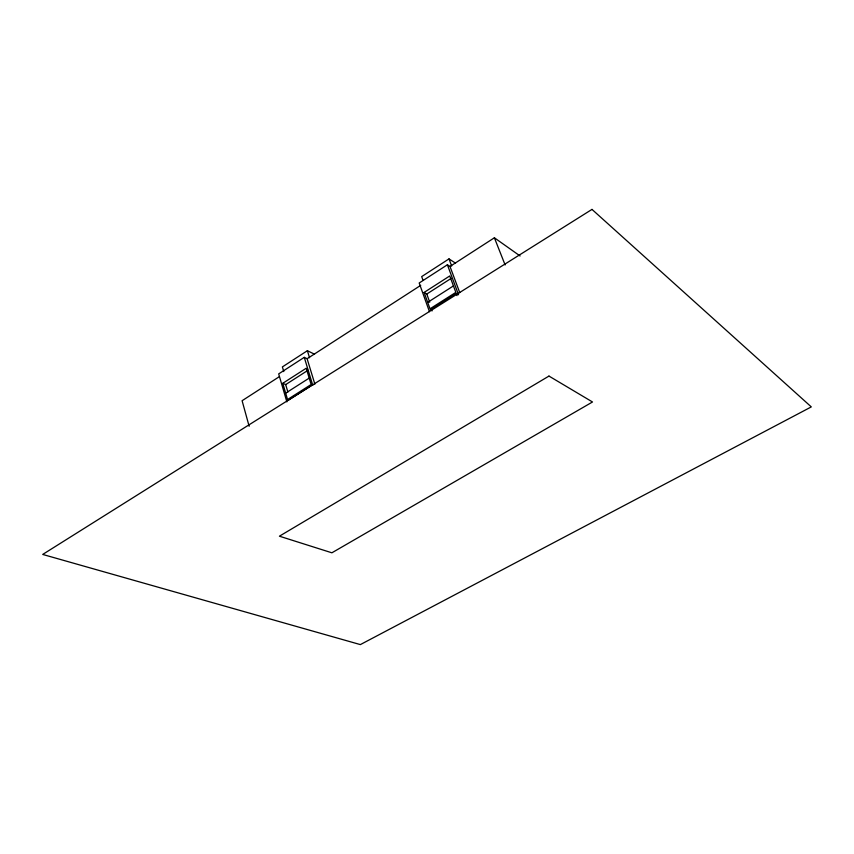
<?xml version="1.0" encoding="UTF-8"?>
<svg xmlns="http://www.w3.org/2000/svg" width="854" height="854" viewBox="0 0 854 854"><rect width="100%" height="100%" fill="white"/><g stroke="black" fill="none" stroke-linecap="round" stroke-linejoin="round"><path stroke-width="1.28" d="M314.55 354.218L307.387 350.706L282.386 366.91L283.763 371.586M455.534 263.171L449.001 258.89L421.684 276.6L422.954 280.144M314.88 384.183L307.12 358.723L304.27 357.346L278.692 373.892L286.869 401.892M459.751 292.644L449.994 266.459L447.389 264.772L419.197 283.005L429.466 311.699M279.386 376.635L242.098 400.718L249.144 426.274M307.12 358.723L420.734 285.353M449.994 266.459L494.391 237.786L520.097 255.976M282.791 383.297L306.212 368.245L311.144 384.503L287.542 399.523L282.791 383.297L285.684 384.599L287.883 392.071M424.128 292.431L449.759 275.949L455.844 292.367L430.01 308.817L424.128 292.431L426.786 294.032L429.722 302.209M285.684 384.599L307.952 370.305M426.786 294.032L451.254 278.329M285.674 393.139L309.201 378.108M427.694 302.369L453.453 285.909M287.83 400.515L311.443 385.496M432.135 310.867L430.373 309.821L456.217 293.37L457.05 295.612M494.391 237.786L505.12 264.953M449.001 258.89L451.649 265.978M447.389 264.772L458.545 294.769M307.387 350.706L309.532 357.73M304.27 357.346L312.799 385.41M591.993 209.401L42.7 554.438L360.356 644.599L811.3 406.899L591.993 209.401M548.973 376.08L279.407 536.195L331.886 552.805L592.505 401.978L548.973 376.08"/></g></svg>
